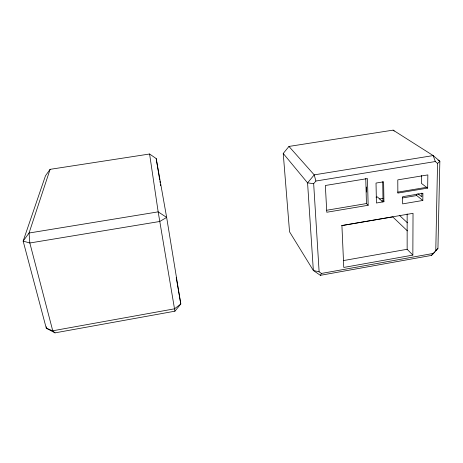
<?xml version="1.0" encoding="UTF-8"?>
<svg xmlns="http://www.w3.org/2000/svg" width="463" height="463" viewBox="0 0 463 463"><rect width="100%" height="100%" fill="white"/><g stroke="black" fill="none" stroke-linecap="round" stroke-linejoin="round"><path stroke-width="0.69" d="M412.851 255.107L413.031 213.327L341.914 225.516L343.772 267.44L412.851 255.107L407.145 249.285L407.156 213.947M422.823 200.462L402.66 203.876L402.636 196.688L422.898 193.285L422.823 200.462L416.712 195.542L416.723 194.153M421.498 175.483L421.423 183.406L427.667 188.105L427.853 174.91L397.786 179.876L397.862 193.094L427.667 188.105M421.857 193.094L421.816 196.816L417.863 193.667M435.77 250.992L437.547 163.433L439.85 161.263L433.194 155.58L393.11 130.132L288.947 146.435L283.234 153.473L289.543 231.801L313.347 270.496L320.367 275.323L431.447 255.42L433.571 253.383L437.946 248.301L439.85 161.263L438.027 160.094M46.543 326.78L46.265 328.198L54.999 332.868L174.91 311.188L180.801 304.012L166.651 217.413L156.193 158.566L149.59 154.005L50.097 169.342L45.496 175.732L23.15 241.101L46.265 328.198L52.747 330.785L54.999 332.868M50.097 169.342L29.053 233.022L23.15 241.101L29.829 242.994L159.735 221.488L166.651 217.413L158.167 211.857L29.053 233.022L29.829 242.994L52.747 330.785L174.458 308.833L180.801 304.012L176.212 277.661M320.367 275.323L321.467 273.442L433.571 253.383M321.467 273.442L319.123 271.816L313.671 183.701L315.893 181.033L435.313 161.541L437.547 163.433M431.447 255.42L434.699 251.86M436.088 250.338L437.946 248.301M343.598 260.553L407.145 249.285M341.555 225.66L392.734 216.887L407.382 230.875M376.049 197.169L377.432 196.937L382.791 201.937M379.544 198.945L382.988 198.367M326.774 210.237L366.441 203.558L368.154 205.277L326.791 212.251L325.344 185.495L367.46 178.585L368.154 205.277M381.882 201.087L383.011 200.896L383.931 201.741L376.431 203.008L376.02 183.064L383.624 181.809L383.931 201.741M402.59 197.921L416.712 195.542M397.613 192.162L426.614 187.312M313.671 183.701L307.571 182.862L283.234 153.473M319.123 271.816L313.347 270.496L307.571 182.862L314.221 174.869L433.194 155.58L435.313 161.541M393.11 130.132L394.204 131.058M399.615 215.55L407.457 222.819M288.947 146.435L314.221 174.869L315.893 181.033M174.91 311.188L158.167 211.857L149.59 154.005M156.193 158.566L159.706 179.98M159.938 181.403L160.175 182.833M160.406 184.262L160.644 185.692M366.326 187.011L366.465 192.035M365.764 178.458L366.441 203.558M382.704 181.727L383.011 200.896"/></g></svg>
